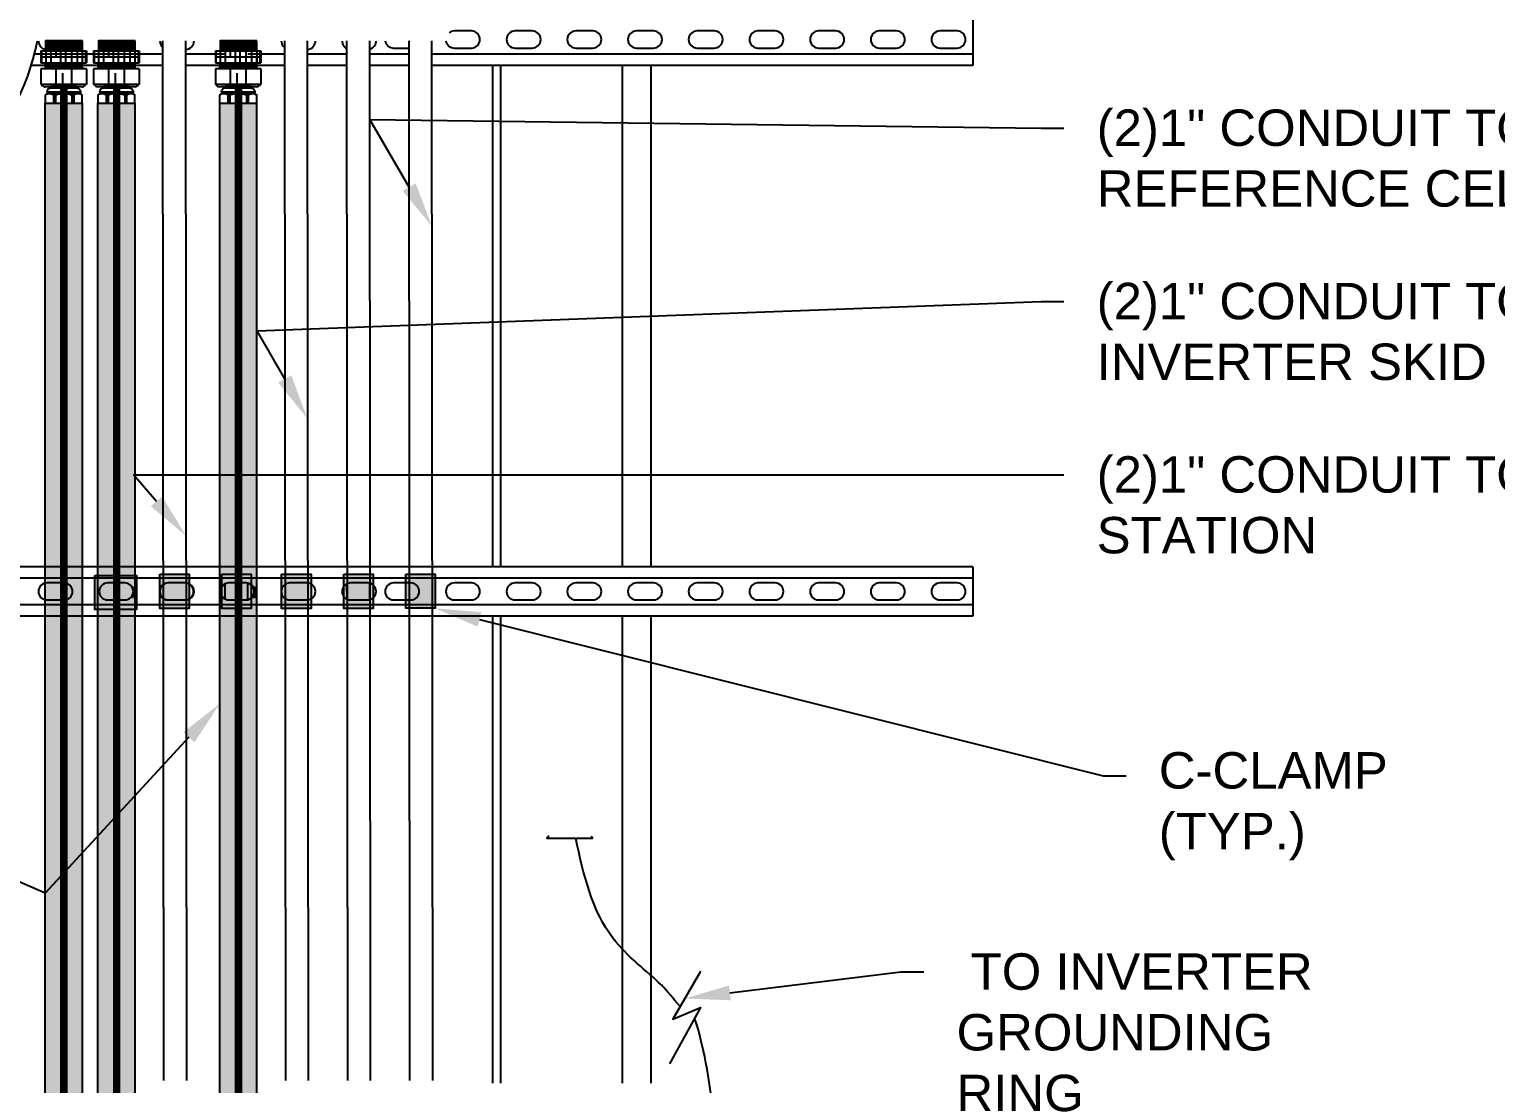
# Paper-space layout 'PV12-03 PCS AUX RACK DETAILS (2)' of a CAD drawing. Header units: feet. Extents: x 5.4 to 34.1, y 1.3 to 21.7.
# Drawn here: x 10.892 to 14.917, y 7.721 to 10.616 of the extents above; entities that cross this region are included whole.
import ezdxf
from ezdxf import colors
from ezdxf.entities.mleader import LeaderData, LeaderLine
from ezdxf.math import Vec2, Vec3

# ---------------------------------------------------------------- set-up
doc = ezdxf.new("R2010")
doc.units = ezdxf.units.FT
doc.header["$MEASUREMENT"] = 0
doc.set_wipeout_variables(frame=1)
doc.linetypes.add('HIDDEN', pattern=[0.375, 0.25, -0.125])
for name, color, linetype in [('9417_1-3$0$UNISTRUT', 94, 'Continuous'), ('Cable Gland', 4, 'Continuous'), ('DC Homerun', 8, 'Continuous'), ('DETL-HDLN', 9, 'HIDDEN'), ('DETL-LTLN', 5, 'Continuous'), ('E-COND-PVC', 4, 'Continuous'), ('E-DETL', 7, 'Continuous'), ('E-POSTS', 4, 'Continuous'), ('EQUIPMENT_CON', 150, 'Continuous'), ('G-ANNO-TEXT', 1, 'Continuous'), ('I&C - EQUIPMENT', 4, 'Continuous'), ('PV-COMM-FO', 122, 'FIBER_OPTIC_6 STRAND')]:
    doc.layers.add(name, color=color, linetype=linetype)
doc.styles.add('NEI-A', font='arial.ttf')
doc.linetypes.add('FIBER_OPTIC_6 STRAND', pattern='A,0.2,-0.05,0,-0.05,0.2,-0.15,["FO",Standard,S=0.1,R=0,X=-0.04,Y=-0.05],-0.25,0.2,-0.05,0,-0.05', length=1.2)

# ---------------------------------------------------------------- blocks, each defined once
blk = doc.blocks.new('Bell End')
at = {"layer": 'E-COND-PVC', "linetype": 'Continuous'}
for points in [[(-0.5492212916959502, 0.374831115301788), (-0.5388197282462528, 0.4268701684762561), (-0.507583801971272, 0.4737240578886883), (-0.4659463122464871, 0.4997748204024504), (-0.4242775865954229, 0.510176383851956), (0.4138760231459315, 0.510176383851956), (0.4659463122466931, 0.4997748204024504), (0.507583801971272, 0.4737240578886883), (0.5388197282463594, 0.4268701684762561), (0.5492212916958579, 0.374831115301788)], [(0.42427758659543, 0.510176383851956), (0.42427758659543, 0.5518138735767337), (-0.4242775865954229, 0.5518138735767337), (-0.4242775865954229, 0.510176383851956)], [(-0.6116931442463169, 0), (0.6116931442463169, 0), (0.6116931442463169, 0.2706905371003643), (0.5492212916958579, 0.3227608262011614), (-0.5492212916959502, 0.3227608262011614), (-0.6116931442463169, 0.2680979552195737), (-0.6116931442463169, 0)], [(-0.5804572179710377, 0.295429390710396), (-0.5440361279341985, 0.3123592627514711), (-0.4763478756960851, 0.3227608262011614), (-0.4268857864394917, 0.3175600444762097), (-0.3774236971825076, 0.2967412996139274), (-0.3410026071458603, 0.2706905371003643), (-0.2733143549075621, 0.2706905371003643), (-0.2004409389076969, 0.2967412996139274), (-0.1148587907524501, 0.3156564900163517), (-0.002592581880925593, 0.3227608262011614), (0.1327526866694981, 0.3123592627514711), (0.200440938907704, 0.2967412996139274), (0.2733143549075621, 0.2706905371003643), (0.3357862074578293, 0.2706905371003643), (0.3722385334209477, 0.2967412996139274), (0.4398955497329737, 0.3227608262011614), (0.507583801971272, 0.3227608262011614), (0.544036127934298, 0.3123592627514711), (0.6116931442463169, 0.2680979552195737)], [(-0.5492212916959502, 0.374831115301788), (0.5492212916958579, 0.374831115301788), (0.5492212916958579, 0.3227608262011614)], [(-0.5492212916959502, 0.374831115301788), (-0.5492212916959502, 0.3227608262011614)], [(-0.3410026071458603, 0.2706905371003643), (-0.3410026071458603, 0)], [(-0.2733143549075621, 0.2706905371003643), (-0.2733143549075621, 0)], [(0.2733143549075621, 0.2706905371003643), (0.2733143549075621, 0)], [(0.3357862074578293, 0.2706905371003643), (0.3357862074578293, 0)]]:
    blk.add_lwpolyline(points, dxfattribs=at)

psp = doc.layouts.new('PV12-03 PCS AUX RACK DETAILS (2)')

# ---------------------------------------------------------------- hatches: boundary and pattern name
h = psp.add_hatch(color=256)
h.dxf.hatch_style = 1
h.paths.add_polyline_path([(11.07179763759425, 9.11642179281084), (11.18614615587678, 9.11642179281084), (11.18614615587678, 9.02267179281084), (11.07179763759425, 9.02267179281084)])
at = {"layer": 'EQUIPMENT_CON'}
h = psp.add_hatch(color=1, dxfattribs=at)
h.dxf.hatch_style = 1
h.paths.add_polyline_path([(11.24958061611449, 9.119768826348096), (11.33062249104863, 9.119768826348096), (11.33062249104863, 9.026018826348135), (11.24958061611449, 9.026018826348135)])
h = psp.add_hatch(color=1, dxfattribs=at)
h.dxf.hatch_style = 1
h.paths.add_polyline_path([(11.4201414398286, 9.119768826348096), (11.50118331476274, 9.119768826348096), (11.50118331476274, 9.026018826348135), (11.4201414398286, 9.026018826348135)])
h = psp.add_hatch(color=1, dxfattribs=at)
h.dxf.hatch_style = 1
h.paths.add_polyline_path([(11.58405062748421, 9.119768826348096), (11.66509250241835, 9.119768826348096), (11.66509250241835, 9.026018826348135), (11.58405062748421, 9.026018826348135)])
h = psp.add_hatch(color=1, dxfattribs=at)
h.dxf.hatch_style = 1
h.paths.add_polyline_path([(11.75461145119832, 9.119768826348096), (11.83565332613246, 9.119768826348096), (11.83565332613246, 9.026018826348135), (11.75461145119832, 9.026018826348135)])

# ---------------------------------------------------------------- linework, layer by layer
psp.add_lwpolyline([(11.07179763759425, 9.11642179281084), (11.18614615587678, 9.11642179281084), (11.18614615587678, 9.02267179281084), (11.07179763759425, 9.02267179281084)], close=True)
at = {"layer": '9417_1-3$0$UNISTRUT'}
for centre in [(11.13919292097465, 9.070169299085919), (11.47366293234437, 9.070169299085919)]:
    psp.add_arc(centre, 0.0391017013931787, 336.2700489675562, 23.72995103244385, dxfattribs=at)
at = {"layer": 'Cable Gland'}
for p, q in [((10.92341303102698, 10.55736308131589), (11.04841303102698, 10.55736308131589)), ((10.92341303102698, 10.55736308131589), (10.92341303102698, 10.52402601420049)), ((10.92505119281567, 10.55736308131589), (10.92505119281567, 10.52402601420049)), ((10.93693218471894, 10.55736308131589), (10.93693218471894, 10.52402601420049)), ((10.9504513384109, 10.55736308131589), (10.9504513384109, 10.52402601420049)), ((11.0376394151748, 10.56229310980511), (10.95147557855281, 10.55710799673432)), ((10.96397049210255, 10.55736308131589), (10.96397049210255, 10.54069454775819)), ((10.97748515738753, 10.55736308131589), (10.97748515738753, 10.52402601420049)), ((10.99100879948647, 10.55736308131589), (10.99100879948647, 10.52402601420049)), ((11.0376394151748, 10.55966339527038), (10.99941385036153, 10.55736308131589)), ((11.00695572857198, 10.55736308131589), (11.00695572857198, 10.52402601420049)), ((11.02290265765779, 10.55736308131589), (11.02290265765779, 10.52402601420049)), ((11.03688014276854, 10.55736308131589), (11.03688014276854, 10.52402601420049)), ((11.04545502104934, 10.55736308131589), (11.04545502104934, 10.52402601420049)), ((11.04841303102698, 10.55736308131589), (11.04841303102698, 10.52402601420049)), ((11.0680632540161, 10.55746691856546), (11.1930632540161, 10.55746691856546)), ((11.0680632540161, 10.55746691856546), (11.0680632540161, 10.52412985145006)), ((11.06970141580478, 10.55746691856546), (11.06970141580478, 10.52412985145006)), ((11.08158240770805, 10.55746691856546), (11.08158240770805, 10.52412985145006)), ((11.09510156140001, 10.55746691856546), (11.09510156140001, 10.52412985145006)), ((11.18228963816392, 10.56239694705468), (11.09612580154192, 10.55721183398389)), ((11.10862071509167, 10.55746691856546), (11.10862071509167, 10.54079838500776)), ((11.12213538037665, 10.55746691856546), (11.12213538037665, 10.52412985145006)), ((11.13565902247559, 10.55746691856546), (11.13565902247559, 10.52412985145006)), ((11.18228963816392, 10.55976723251995), (11.14406407335064, 10.55746691856546)), ((11.15160595156109, 10.55746691856546), (11.15160595156109, 10.52412985145006)), ((11.1675528806469, 10.55746691856546), (11.1675528806469, 10.52412985145006)), ((11.18153036575765, 10.55746691856546), (11.18153036575765, 10.52412985145006)), ((11.19010524403845, 10.55746691856546), (11.19010524403845, 10.52412985145006)), ((11.1930632540161, 10.55746691856546), (11.1930632540161, 10.52412985145006)), ((11.40232300149157, 10.55746691856546), (11.52732300149157, 10.55746691856546)), ((11.40232300149157, 10.55746691856546), (11.40232300149157, 10.52412985145006)), ((11.40396116328025, 10.55746691856546), (11.40396116328025, 10.52412985145006)), ((11.41584215518353, 10.55746691856546), (11.41584215518353, 10.52412985145006)), ((11.42936130887549, 10.55746691856546), (11.42936130887549, 10.52412985145006)), ((11.51654938563939, 10.56239694705468), (11.43038554901739, 10.55721183398389)), ((11.44288046256714, 10.55746691856546), (11.44288046256714, 10.54079838500776)), ((11.45639512785212, 10.55746691856546), (11.45639512785212, 10.52412985145006)), ((11.46991876995106, 10.55746691856546), (11.46991876995106, 10.52412985145006)), ((11.51654938563939, 10.55976723251995), (11.47832382082611, 10.55746691856546)), ((11.48586569903657, 10.55746691856546), (11.48586569903657, 10.52412985145006)), ((11.50181262812237, 10.55746691856546), (11.50181262812237, 10.52412985145006)), ((11.51579011323312, 10.55746691856546), (11.51579011323312, 10.52412985145006)), ((11.52436499151392, 10.55746691856546), (11.52436499151392, 10.52412985145006)), ((11.52732300149157, 10.55746691856546), (11.52732300149157, 10.52412985145006)), ((10.92341303102698, 10.54069454775819), (11.04841303102698, 10.54069454775819)), ((10.92341303102698, 10.52402601420049), (11.04841303102698, 10.52402601420049)), ((10.96062193982596, 10.52411072920696), (10.93578663764027, 10.52261620604001)), ((10.93578663764027, 10.50750426610504), (10.93578663764027, 10.52402601420049)), ((11.03772086112338, 10.52349091044543), (10.93578663764027, 10.51735677697052)), ((10.99292487032188, 10.5234249200704), (10.93578663764027, 10.51998649150525)), ((11.03772086112338, 10.52086119591063), (10.93578663764027, 10.51472706243579)), ((11.03772086112338, 10.51823148137593), (10.93578663764027, 10.51209734790106)), ((11.03772086112338, 10.51560176684117), (10.93578663764027, 10.50946763336625)), ((11.03772086112338, 10.5129720523064), (10.94685969175124, 10.50750426610504)), ((11.03772086112338, 10.51034233777171), (10.99055908469386, 10.50750426610504)), ((11.03772086112338, 10.50750426610504), (11.03772086112338, 10.53752972946833)), ((11.0680632540161, 10.54079838500776), (11.1930632540161, 10.54079838500776)), ((11.0680632540161, 10.52412985145006), (11.1930632540161, 10.52412985145006)), ((11.10527216281508, 10.52421456645654), (11.08043686062938, 10.52272004328958)), ((11.08043686062938, 10.50760810335462), (11.08043686062938, 10.52412985145006)), ((11.1823710841125, 10.523594747695), (11.08043686062938, 10.51746061422009)), ((11.13757509331099, 10.52352875731997), (11.08043686062938, 10.52009032875482)), ((11.1823710841125, 10.5209650331602), (11.08043686062938, 10.51483089968536)), ((11.1823710841125, 10.51833531862551), (11.08043686062938, 10.51220118515063)), ((11.1823710841125, 10.51570560409074), (11.08043686062938, 10.50957147061582)), ((11.1823710841125, 10.51307588955597), (11.09150991474035, 10.50760810335462)), ((11.1823710841125, 10.51044617502128), (11.13520930768297, 10.50760810335462)), ((11.1823710841125, 10.50760810335462), (11.1823710841125, 10.5376335667179)), ((11.40232300149157, 10.54079838500776), (11.52732300149157, 10.54079838500776)), ((11.40232300149157, 10.52412985145006), (11.52732300149157, 10.52412985145006)), ((11.43953191029055, 10.52421456645654), (11.41469660810485, 10.52272004328958)), ((11.41469660810485, 10.50760810335462), (11.41469660810485, 10.52412985145006)), ((11.51663083158797, 10.523594747695), (11.41469660810485, 10.51746061422009)), ((11.47183484078646, 10.52352875731997), (11.41469660810485, 10.52009032875482)), ((11.51663083158797, 10.5209650331602), (11.41469660810485, 10.51483089968536)), ((11.51663083158797, 10.51833531862551), (11.41469660810485, 10.51220118515063)), ((11.51663083158797, 10.51570560409074), (11.41469660810485, 10.50957147061582)), ((11.51663083158797, 10.51307588955597), (11.42576966221582, 10.50760810335462)), ((11.51663083158797, 10.51044617502128), (11.46946905515844, 10.50760810335462)), ((11.51663083158797, 10.50760810335462), (11.51663083158797, 10.5376335667179)), ((10.92341303102698, 10.50750426610504), (10.92341303102698, 10.46421570293945)), ((11.04841303102698, 10.50750426610504), (10.92341303102698, 10.50750426610504)), ((10.96397049210255, 10.50750426610504), (10.96397049210255, 10.46421570293945)), ((11.00695572857198, 10.50750426610504), (11.00695572857198, 10.46421570293945)), ((11.04841303102698, 10.50750426610504), (11.04841303102698, 10.46421570293945)), ((11.0680632540161, 10.50760810335462), (11.0680632540161, 10.46431954018902)), ((11.1930632540161, 10.50760810335462), (11.0680632540161, 10.50760810335462)), ((11.10862071509167, 10.50760810335462), (11.10862071509167, 10.46431954018902)), ((11.15160595156109, 10.50760810335462), (11.15160595156109, 10.46431954018902)), ((11.1930632540161, 10.50760810335462), (11.1930632540161, 10.46431954018902)), ((11.40232300149157, 10.50760810335462), (11.40232300149157, 10.46431954018902)), ((11.52732300149157, 10.50760810335462), (11.40232300149157, 10.50760810335462)), ((11.44288046256714, 10.50760810335462), (11.44288046256714, 10.46431954018902)), ((11.48586569903657, 10.50760810335462), (11.48586569903657, 10.46431954018902)), ((11.52732300149157, 10.50760810335462), (11.52732300149157, 10.46431954018902)), ((11.04841303102698, 10.46421570293945), (10.92341303102698, 10.46421570293945)), ((11.0363854354099, 10.45794414503455), (10.93544062664451, 10.45794414503455)), ((11.1930632540161, 10.46431954018902), (11.0680632540161, 10.46431954018902)), ((11.18103565839902, 10.45804798228412), (11.08009084963363, 10.45804798228412)), ((11.52732300149157, 10.46431954018902), (11.40232300149157, 10.46431954018902)), ((11.51529540587449, 10.45804798228412), (11.4143505971091, 10.45804798228412))]:
    psp.add_line(p, q, dxfattribs=at)
for centre, radius, start, end in [((10.93651680759699, 10.47096861944253), 0.01306885989859066, 211.1123647187629, 265.2765177987072), ((11.03467710714332, 10.47150176990628), 0.01366482995244464, 277.1817046325311, 327.7781789240229), ((11.0811670305861, 10.4710724566921), 0.01306885989859066, 211.1123647187629, 265.2765177987072), ((11.17932733013243, 10.47160560715585), 0.01366482995244464, 277.1817046325311, 327.7781789240229), ((11.41542677806157, 10.4710724566921), 0.01306885989859066, 211.1123647187629, 265.2765177987072), ((11.5135870776079, 10.47160560715585), 0.01366482995244464, 277.1817046325311, 327.7781789240229)]:
    psp.add_arc(centre, radius, start, end, dxfattribs=at)
at = {"layer": 'DETL-HDLN', "color": 8, "linetype": 'Continuous', "ltscale": 0.5}
for points in [[(11.32081589327878, 10.56079859711123, 0.9898684511273951), (11.32033859597861, 10.6076687366027), (11.27346359597861, 10.6076687366027, 0.6977704156208149), (11.25828100651676, 10.56637611455096, 0.6977704156208149)], [(11.49137631410617, 10.56120494043124, 0.9103408937392753), (11.48700526264524, 10.6076687366027), (11.44013026264524, 10.6076687366027, 0.7757806443947989), (11.42884434837424, 10.56368994780873, 0.7757806443947989)], [(11.6552858543068, 10.56084937071564, 0.9661226467504551), (11.65367192931193, 10.6076687366027), (11.60679692931193, 10.6076687366027, 0.7211124835744515), (11.59275186903836, 10.56546816947172, 0.7211124835744515)], [(11.82584608248479, 10.56145001629662, 0.887913311369379), (11.82033859597861, 10.6076687366027), (11.77346359597861, 10.6076687366027, 0.7978696944221831), (11.7633149081617, 10.56310493683571, 0.7978696944221831)], [(10.91669299266609, 10.5843350738523, 0.4155117937434018), (10.94013026264524, 10.5607937366027)], [(10.94013026264524, 10.5607937366027), (10.98700526264524, 10.5607937366027, 0.4155117937434018), (11.0104425326244, 10.5843350738523, 0.4155117937434018)], [(10.94013026264524, 9.095881963757343, 0.9999999999999999), (10.94013026264524, 9.049006963757343)], [(10.94013026264524, 9.049006963757343), (10.98700526264524, 9.049006963757343, 0.9999999999999999), (10.98700526264524, 9.095881963757343), (10.94013026264524, 9.095881963757343, 0.9999999999999999)], [(11.32033859597861, 9.095881963757343), (11.27232691794221, 9.095881963757343, 0.9999999999999999), (11.27232691794221, 9.049006963757343), (11.32033859597861, 9.049006963757343)], [(11.27346359597861, 9.095881963757343, 0.9999999999999999), (11.27346359597861, 9.049006963757343)], [(11.31920191794221, 9.049006963757343, 0.9999999999999999), (11.31920191794221, 9.095881963757343)], [(11.32033859597861, 9.049006963757343, 0.9999999999999999), (11.32033859597861, 9.095881963757343)], [(11.48700526264524, 9.095881963757343), (11.43899358460889, 9.095881963757343, 0.9999999999999999), (11.43899358460889, 9.049006963757343), (11.48700526264524, 9.049006963757343)], [(11.44013026264524, 9.095881963757343, 0.9999999999999999), (11.44013026264524, 9.049006963757343)], [(11.48586858460889, 9.049006963757343, 0.9999999999999999), (11.48586858460889, 9.095881963757343)], [(11.48700526264524, 9.049006963757343, 0.9999999999999999), (11.48700526264524, 9.095881963757343)]]:
    psp.add_lwpolyline(points, format="xyb", dxfattribs=at)
for points in [[(12.27205722167069, 10.61157954975427), (12.22518222167069, 10.61157954975427, 0.9999999999999999), (12.22518222167069, 10.56470454975427), (12.27205722167069, 10.56470454975427, 0.9999999999999999)], [(12.43872388833738, 10.61157954975427), (12.39184888833738, 10.61157954975427, 0.9999999999999999), (12.39184888833738, 10.56470454975427), (12.43872388833738, 10.56470454975427, 0.9999999999999999)], [(12.60539055500406, 10.61157954975427), (12.55851555500406, 10.61157954975427, 0.9999999999999999), (12.55851555500406, 10.56470454975427), (12.60539055500406, 10.56470454975427, 0.9999999999999999)], [(12.77205722167075, 10.61157954975427), (12.72518222167075, 10.61157954975427, 0.9999999999999999), (12.72518222167075, 10.56470454975427), (12.77205722167075, 10.56470454975427, 0.9999999999999999)], [(12.93872388833744, 10.61157954975427), (12.89184888833744, 10.61157954975427, 0.9999999999999999), (12.89184888833744, 10.56470454975427), (12.93872388833744, 10.56470454975427, 0.9999999999999999)], [(13.10539055500412, 10.61157954975427), (13.05851555500412, 10.61157954975427, 0.9999999999999999), (13.05851555500412, 10.56470454975427), (13.10539055500412, 10.56470454975427, 0.9999999999999999)], [(13.27205722167081, 10.61157954975427), (13.22518222167081, 10.61157954975427, 0.9999999999999999), (13.22518222167081, 10.56470454975427), (13.27205722167081, 10.56470454975427, 0.9999999999999999)], [(13.43872388833749, 10.61157954975427), (13.39184888833749, 10.61157954975427, 0.9999999999999999), (13.39184888833749, 10.56470454975427), (13.43872388833749, 10.56470454975427, 0.9999999999999999)], [(11.15367192931193, 9.095881963757343), (11.10679692931193, 9.095881963757343, 0.9999999999999999), (11.10679692931193, 9.049006963757343), (11.15367192931193, 9.049006963757343, 0.9999999999999999)], [(11.65367192931193, 9.095881963757343), (11.60679692931193, 9.095881963757343, 0.9999999999999999), (11.60679692931193, 9.049006963757343), (11.65367192931193, 9.049006963757343, 0.9999999999999999)], [(11.82033859597861, 9.095881963757343), (11.77346359597861, 9.095881963757343, 0.9999999999999999), (11.77346359597861, 9.049006963757343), (11.82033859597861, 9.049006963757343, 0.9999999999999999)], [(11.93872388833732, 9.095881963757343), (11.89184888833732, 9.095881963757343, 0.9999999999999999), (11.89184888833732, 9.049006963757343), (11.93872388833732, 9.049006963757343, 0.9999999999999999)], [(12.10539055500401, 9.095881963757343), (12.05851555500401, 9.095881963757343, 0.9999999999999999), (12.05851555500401, 9.049006963757343), (12.10539055500401, 9.049006963757343, 0.9999999999999999)], [(12.27205722167069, 9.095881963757343), (12.22518222167069, 9.095881963757343, 0.9999999999999999), (12.22518222167069, 9.049006963757343), (12.27205722167069, 9.049006963757343, 0.9999999999999999)], [(12.43872388833738, 9.095881963757343), (12.39184888833738, 9.095881963757343, 0.9999999999999999), (12.39184888833738, 9.049006963757343), (12.43872388833738, 9.049006963757343, 0.9999999999999999)], [(12.60539055500406, 9.095881963757343), (12.55851555500406, 9.095881963757343, 0.9999999999999999), (12.55851555500406, 9.049006963757343), (12.60539055500406, 9.049006963757343, 0.9999999999999999)], [(12.77205722167075, 9.095881963757343), (12.72518222167075, 9.095881963757343, 0.9999999999999999), (12.72518222167075, 9.049006963757343), (12.77205722167075, 9.049006963757343, 0.9999999999999999)], [(12.93872388833744, 9.095881963757343), (12.89184888833744, 9.095881963757343, 0.9999999999999999), (12.89184888833744, 9.049006963757343), (12.93872388833744, 9.049006963757343, 0.9999999999999999)], [(13.10539055500412, 9.095881963757343), (13.05851555500412, 9.095881963757343, 0.9999999999999999), (13.05851555500412, 9.049006963757343), (13.10539055500412, 9.049006963757343, 0.9999999999999999)], [(13.27205722167081, 9.095881963757343), (13.22518222167081, 9.095881963757343, 0.9999999999999999), (13.22518222167081, 9.049006963757343), (13.27205722167081, 9.049006963757343, 0.9999999999999999)], [(13.43872388833749, 9.095881963757343), (13.39184888833749, 9.095881963757343, 0.9999999999999999), (13.39184888833749, 9.049006963757343), (13.43872388833749, 9.049006963757343, 0.9999999999999999)]]:
    psp.add_lwpolyline(points, format="xyb", close=True, dxfattribs=at)
at = {"layer": 'DETL-LTLN'}
for p, q in [((13.48207959666708, 10.65193956993619), (13.48207959666708, 10.51652290326945)), ((11.25832774134199, 10.51652290326945), (10.89684465950084, 10.51652290326945)), ((11.25829844607192, 10.54777290326945), (10.90562621088154, 10.54777290326945)), ((11.42885926978603, 10.54777290326945), (11.32082880816807, 10.54777290326945)), ((11.4288885650561, 10.51652290326945), (11.3208597923364, 10.51652290326945)), ((11.59276845744164, 10.54777290326945), (11.49138963188219, 10.54777290326945)), ((11.5927977527117, 10.51652290326945), (11.49142061605051, 10.51652290326945)), ((11.76332928115575, 10.54777290326945), (11.65529881953779, 10.54777290326945)), ((11.76335857642582, 10.51652290326945), (11.65532980370612, 10.51652290326945)), ((11.93403822885476, 10.54777290326945), (11.8258596432519, 10.54777290326945)), ((11.93406588166779, 10.51652290326945), (11.82589062742023, 10.51652290326945)), ((13.48207959666708, 10.54777290326945), (11.99656917856772, 10.54777290326945)), ((13.48207959666708, 10.51652290326945), (11.99659851386502, 10.51652290326945)), ((13.48207959666708, 9.1401527970906), (7.281200595773569, 9.1401527970906)), ((13.48207959666708, 9.1089027970906), (7.281200595773569, 9.1089027970906)), ((13.48207959666708, 9.035986130423861), (7.281200595773576, 9.035986130423858)), ((13.48207959666708, 9.004736130423858), (7.281200595773576, 9.004736130423861))]:
    psp.add_line(p, q, dxfattribs=at)
at = {"layer": 'E-DETL', "linetype": 'Continuous'}
for points in [[(10.98229282898239, 10.49583760796194), (10.98229282898239, 10.45378828121061)], [(11.1269430519715, 10.49594144521151), (11.1269430519715, 10.45389211846019)], [(11.46120279944697, 10.49594144521151), (11.46120279944697, 10.45389211846019)]]:
    psp.add_lwpolyline(points, dxfattribs=at)
at = {"layer": 'EQUIPMENT_CON', "color": 1}
for points in [[(11.24958061611449, 9.119768826348096), (11.33049425483443, 9.119768826348096), (11.33049425483443, 9.026018826348135), (11.24958061611449, 9.026018826348135)], [(11.4201414398286, 9.119768826348096), (11.50105507854855, 9.119768826348096), (11.50105507854855, 9.026018826348135), (11.4201414398286, 9.026018826348135)], [(11.58405062748421, 9.119768826348096), (11.66496426620415, 9.119768826348096), (11.66496426620415, 9.026018826348135), (11.58405062748421, 9.026018826348135)], [(11.75461145119832, 9.119768826348096), (11.83552508991826, 9.119768826348096), (11.83552508991826, 9.026018826348135), (11.75461145119832, 9.026018826348135)]]:
    psp.add_lwpolyline(points, close=True, dxfattribs=at)
for points in [[(11.42927176246027, 9.05111836283944), (11.42923179533397, 9.093752299790175)], [(11.49182723501065, 9.049777066649611), (11.4917822741908, 9.095123632211653)], [(11.76374177382999, 9.05111836283944), (11.76370180670369, 9.093752299790175)], [(11.82629724638036, 9.049777066649611), (11.82625228556051, 9.095123632211653)]]:
    psp.add_lwpolyline(points, dxfattribs=at)

# ---------------------------------------------------------------- block references
at = {"xscale": 0.08333333333333333, "yscale": 0.08333333333333333, "zscale": 0.08333333333333333}
for p in [(10.9859130310271, 10.41311411419329), (11.13056325401621, 10.41321795144286), (11.46482300149168, 10.41321795144286)]:
    psp.add_blockref('Bell End', p, dxfattribs=at)

# ---------------------------------------------------------------- leaders
at = {"layer": 'G-ANNO-TEXT'}
ml = psp.add_multileader_mtext('Standard', dxfattribs=at)
ml.set_content('\\A1; TO INVERTER  GROUNDING RING', color=256, style='NEI-A')
ml.set_leader_properties()
ml.build(insert=Vec2(0, 0))
ml.multileader.update_dxf_attribs({"dogleg_length": 0.0625, "arrow_head_size": 0.125})
ctx = ml.context
ctx.base_point, ctx.char_height, ctx.arrow_head_size, ctx.landing_gap_size, ctx.plane_origin = Vec3(13.34719210718212, 8.027887911338752), 0.1, 0.125, 0.09, Vec3(-19.8467970728674, -35.65647188293397)
notes = []
notes.append((ctx, [(1, (1, 1, 0), (13.28469210718212, 8.027887911338752), (1, 0), 0.0625, [(1, [(12.69116816768894, 7.954780116376981)], 0, [])])]))
ctx.mtext.insert, ctx.mtext.width, ctx.mtext.defined_height, ctx.mtext.flow_direction = Vec3(13.43719210718212, 8.078740571638885), 1.238536178399579, 0.2358183852452293, 5
ctx.mtext.has_bg_fill, ctx.mtext.bg_color, ctx.mtext.bg_scale_factor, ctx.mtext.bg_transparency, ctx.mtext.use_window_bg_color = 1, -1027028792, 1.5, 0, 1
for ctx, leaders in notes:
    for number, flags, end, landing, length, lines in leaders:
        leader = LeaderData()
        leader.index, (leader.has_last_leader_line, leader.has_dogleg_vector, leader.attachment_direction) = number, flags
        leader.last_leader_point, leader.dogleg_vector, leader.dogleg_length = Vec3(end), Vec3(landing), length
        for number, points, colour, breaks in lines:
            line = LeaderLine()
            line.index, line.vertices, line.color, line.breaks = number, Vec3.list(points), colors.encode_raw_color(colour), breaks
            leader.lines.append(line)
        ctx.leaders.append(leader)

# ---------------------------------------------------------------- next in the draw order: linework, layer by layer
psp.add_lwpolyline([(12.73415320334915, 8.02912827557601), (12.65818591969804, 7.897733067637692), (12.73415320334915, 7.929851905864337), (12.64942042671504, 7.775097520989594)])
at = {"layer": 'E-POSTS'}
psp.add_open_spline([(12.76728155791925, 7.651837438560951), (12.75742406826374, 7.749822008085528), (12.73681076523148, 7.851143895103955), (12.71755529745361, 7.900025807203858)], degree=3, dxfattribs=at)

# ---------------------------------------------------------------- next in the draw order: leaders
at = {"layer": 'G-ANNO-TEXT'}
ml = psp.add_multileader_mtext('Standard', dxfattribs=at)
ml.set_content('\\A1;C-CLAMP (TYP.)', color=256, style='NEI-A')
ml.set_leader_properties()
ml.build(insert=Vec2(0, 0))
ml.multileader.update_dxf_attribs({"dogleg_length": 0.0625, "arrow_head_size": 0.125})
ctx = ml.context
ctx.base_point, ctx.char_height, ctx.arrow_head_size, ctx.landing_gap_size, ctx.plane_origin = Vec3(13.90256614859645, 8.566448602661694), 0.1, 0.125, 0.09, Vec3(-19.89164473469736, -34.56107950400437)
notes = []
notes.append((ctx, [(1, (1, 1, 0), (13.84006614859645, 8.566448602661694), (1, 0), 0.0625, [(1, [(12.00608574596117, 9.026018826348135)], 0, [])])]))
ctx.mtext.insert, ctx.mtext.width, ctx.mtext.defined_height, ctx.mtext.flow_direction = Vec3(13.99256614859645, 8.631148466236045), 0.482048097676856, 0.2404070654157052, 5
ctx.mtext.has_bg_fill, ctx.mtext.bg_color, ctx.mtext.bg_scale_factor, ctx.mtext.bg_transparency, ctx.mtext.use_window_bg_color = 1, -1027028792, 1.5, 0, 1
for ctx, leaders in notes:
    for number, flags, end, landing, length, lines in leaders:
        leader = LeaderData()
        leader.index, (leader.has_last_leader_line, leader.has_dogleg_vector, leader.attachment_direction) = number, flags
        leader.last_leader_point, leader.dogleg_vector, leader.dogleg_length = Vec3(end), Vec3(landing), length
        for number, points, colour, breaks in lines:
            line = LeaderLine()
            line.index, line.vertices, line.color, line.breaks = number, Vec3.list(points), colors.encode_raw_color(colour), breaks
            leader.lines.append(line)
        ctx.leaders.append(leader)

# ---------------------------------------------------------------- next in the draw order: wipeouts: each hides what was drawn before it
psp.add_wipeout([(10.585433704297884, 12.307963393874275), (12.04388843662423, 12.307963393874275), (12.04388843662423, 10.584335073852287), (10.585433704297884, 10.584335073852287)]).dxf.layer = 'I&C - EQUIPMENT'

# ---------------------------------------------------------------- next in the draw order: hatches: boundary and pattern name
at = {"layer": 'EQUIPMENT_CON'}
h = psp.add_hatch(color=1, dxfattribs=at)
h.dxf.hatch_style = 1
h.paths.add_polyline_path([(11.92517210724122, 9.11993793611055), (12.00621398217536, 9.11993793611055), (12.00621398217536, 9.026187936110588), (11.92517210724122, 9.026187936110588)])

# ---------------------------------------------------------------- next in the draw order: linework, layer by layer
at = {"layer": 'Cable Gland'}
for p, q in [((11.01794808289019, 10.58423123660271), (10.93637111011568, 10.57932214893439)), ((11.0376394151748, 10.58278649465521), (10.93637111011568, 10.5766924343997)), ((11.0376394151748, 10.58070111154841), (10.93637111011568, 10.57460705129283)), ((11.0376394151748, 10.57807139701364), (10.93637111011568, 10.57197733675814)), ((11.0376394151748, 10.57544168247891), (10.93637111011568, 10.56934762222337)), ((11.0376394151748, 10.57281196794418), (10.93637111011568, 10.5667179076886)), ((11.0376394151748, 10.57018225340941), (10.93637111011568, 10.56408819315391)), ((11.0376394151748, 10.56755253887465), (10.93637111011568, 10.56145847861911)), ((11.0376394151748, 10.56492282433988), (10.93637111011568, 10.55882876408434)), ((11.0376394151748, 10.55736308131589), (11.0376394151748, 10.58423123660271)), ((11.1625983058793, 10.58433507385228), (11.08102133310479, 10.57942598618397)), ((11.18228963816392, 10.58289033190478), (11.08102133310479, 10.57679627164928)), ((11.18228963816392, 10.58080494879798), (11.08102133310479, 10.5747108885424)), ((11.18228963816392, 10.57817523426321), (11.08102133310479, 10.57208117400771)), ((11.18228963816392, 10.57554551972848), (11.08102133310479, 10.56945145947294)), ((11.18228963816392, 10.57291580519375), (11.08102133310479, 10.56682174493817)), ((11.18228963816392, 10.57028609065899), (11.08102133310479, 10.56419203040348)), ((11.18228963816392, 10.56765637612422), (11.08102133310479, 10.56156231586868)), ((11.18228963816392, 10.56502666158945), (11.08102133310479, 10.55893260133391)), ((11.18228963816392, 10.55746691856546), (11.18228963816392, 10.58433507385228)), ((11.49685805335477, 10.58433507385228), (11.41528108058026, 10.57942598618397)), ((11.51654938563939, 10.58289033190478), (11.41528108058026, 10.57679627164928)), ((11.51654938563939, 10.58080494879798), (11.41528108058026, 10.5747108885424)), ((11.51654938563939, 10.57817523426321), (11.41528108058026, 10.57208117400771)), ((11.51654938563939, 10.57554551972848), (11.41528108058026, 10.56945145947294)), ((11.51654938563939, 10.57291580519375), (11.41528108058026, 10.56682174493817)), ((11.51654938563939, 10.57028609065899), (11.41528108058026, 10.56419203040348)), ((11.51654938563939, 10.56765637612422), (11.41528108058026, 10.56156231586868)), ((11.51654938563939, 10.56502666158945), (11.41528108058026, 10.55893260133391)), ((11.51654938563939, 10.55746691856546), (11.51654938563939, 10.58433507385228))]:
    psp.add_line(p, q, dxfattribs=at)
for points in [[(11.0376394151748, 10.58423123660271), (10.93637111011568, 10.58423123660271), (10.93637111011568, 10.55736308131589)], [(11.18228963816392, 10.58433507385228), (11.08102133310479, 10.58433507385228), (11.08102133310479, 10.55746691856546)], [(11.51654938563939, 10.58433507385228), (11.41528108058026, 10.58433507385228), (11.41528108058026, 10.55746691856546)]]:
    psp.add_lwpolyline(points, dxfattribs=at)
at = {"layer": 'DETL-HDLN', "color": 8, "linetype": 'Continuous', "ltscale": 0.5}
for points in [[(12.03538930712996, 10.5843350738523, 0.3671952109514847), (12.05851555500401, 10.56470454975427), (12.10539055500401, 10.56470454975427, 0.9999999999999999), (12.10539055500401, 10.61157954975427), (12.05851555500401, 10.61157954975427, 0.1701044882301039), (12.04388843662426, 10.60645499092042, 0.1701044882301039)], [(11.86872264046328, 10.5843350738523, 0.3671952109514949), (11.89184888833732, 10.56470454975427), (11.93402324620981, 10.56470454975427)]]:
    psp.add_lwpolyline(points, format="xyb", dxfattribs=at)
at = {"layer": 'DETL-LTLN'}
psp.add_line((13.48207959666708, 9.1401527970906), (13.48207959666708, 9.004736130423858), dxfattribs=at)
at = {"layer": 'E-DETL'}
for p, q in [((12.16453832677659, 7.721756263923763), (12.16453832677659, 9.004736130423858)), ((12.18587950722832, 7.721756263923763), (12.18587950722832, 9.004736130423858)), ((12.51965264966138, 9.004736130423858), (12.51965264966138, 7.721756263923763)), ((12.59790364465105, 9.004736130423858), (12.59790364465105, 7.721756263923763))]:
    psp.add_line(p, q, dxfattribs=at)
at = {"layer": 'E-POSTS', "flags": 128}
psp.add_lwpolyline([(12.31894427457986, 8.399835045058392, 0.3276596734081965), (12.31231847228884, 8.394893834720357), (12.43737472075401, 8.394893834720357, 0.3605336323063678), (12.43309407061965, 8.398837344810772)], format="xyb", dxfattribs=at)
at = {"layer": 'E-POSTS'}
psp.add_open_spline([(12.6785200054362, 7.932903489632392), (12.63600083310101, 7.982795808271974), (12.59605076620264, 8.023429621780139), (12.45014763416668, 8.130195088971792), (12.41367922574729, 8.295005731051688), (12.39164779608572, 8.394571745194778)], degree=3, knots=[0.3587202422403699, 0.3587202422403699, 0.3587202422403699, 0.3587202422403699, 0.3863250117285824, 0.5790551132943542, 0.8731692591652311, 0.8731692591652311, 0.8731692591652311, 0.8731692591652311], dxfattribs=at)
at = {"layer": 'EQUIPMENT_CON', "color": 1}
psp.add_lwpolyline([(9.729654975424019, 10.42908398377047, 0.7229000304683668), (10.91373881786707, 10.5843350738523)], format="xyb", dxfattribs=at)
for points in [[(11.26094074366922, 7.729167724769529), (11.25841423458473, 10.5843350738523)], [(11.3236234365615, 7.729167724769529), (11.32094320670404, 10.5843350738523)], [(11.76597157875305, 7.729167724769529), (11.76344506966856, 10.5843350738523)], [(11.82865427164533, 7.729167724769529), (11.82597404178787, 10.5843350738523)]]:
    psp.add_lwpolyline(points, dxfattribs=at)
psp.add_lwpolyline([(11.92517210724122, 9.11993793611055), (12.00608574596117, 9.11993793611055), (12.00608574596117, 9.026187936110588), (11.92517210724122, 9.026187936110588)], close=True, dxfattribs=at)

# ---------------------------------------------------------------- next in the draw order: leaders
at = {"layer": 'G-ANNO-TEXT'}
ml = psp.add_multileader_mtext('Standard', dxfattribs=at)
ml.set_content('\\A1;(2)1" CONDUIT TO INVERTER SKID', color=256, style='NEI-A')
ml.set_leader_properties()
ml.build(insert=Vec2(0, 0))
ml.multileader.update_dxf_attribs({"dogleg_length": 0.0625, "arrow_head_size": 0.125})
ctx = ml.context
ctx.base_point, ctx.char_height, ctx.arrow_head_size, ctx.landing_gap_size, ctx.plane_origin = Vec3(13.73200547518264, 9.869056284538964), 0.1, 0.125, 0.09, Vec3(-21.78595298666007, -35.33884846237608)
notes = []
notes.append((ctx, [(1, (1, 1, 0), (13.66950547518264, 9.869056284538964), (1, 0), 0.0625, [(0, [(11.65495398670332, 9.547520358661686), (11.51724642267257, 9.788185800027172)], 0, [])])]))
ctx.mtext.insert, ctx.mtext.width, ctx.mtext.defined_height, ctx.mtext.flow_direction = Vec3(13.82200547518264, 9.9199089448391), 1.338905100020179, 0.2507422827570265, 5
ctx.mtext.has_bg_fill, ctx.mtext.bg_color, ctx.mtext.bg_scale_factor, ctx.mtext.bg_transparency, ctx.mtext.use_window_bg_color = 1, -1027028792, 1.5, 0, 1
for ctx, leaders in notes:
    for number, flags, end, landing, length, lines in leaders:
        leader = LeaderData()
        leader.index, (leader.has_last_leader_line, leader.has_dogleg_vector, leader.attachment_direction) = number, flags
        leader.last_leader_point, leader.dogleg_vector, leader.dogleg_length = Vec3(end), Vec3(landing), length
        for number, points, colour, breaks in lines:
            line = LeaderLine()
            line.index, line.vertices, line.color, line.breaks = number, Vec3.list(points), colors.encode_raw_color(colour), breaks
            leader.lines.append(line)
        ctx.leaders.append(leader)

# ---------------------------------------------------------------- next in the draw order: hatches: boundary and pattern name
at = {"transparency": 33554513}
h = psp.add_hatch(color=256, dxfattribs=at)
h.dxf.hatch_style = 1
h.paths.add_polyline_path([(11.18103565839879, 10.41306422479524), (11.08009084963363, 10.41306422479524), (11.08009084963363, 9.742425594612328), (11.18103565839879, 9.742425594612328)])
edge = h.paths.add_edge_path()
edge.add_line((11.18103565839879, 9.742425594612328), (11.08009084963363, 9.742425594612328))
edge.add_line((11.08009084963363, 9.742425594612328), (11.08009084963363, 6.074962546445011))
edge.add_arc((11.55732954872251, 6.076267331426178), 0.4772404827462699, 180.1566479970392, 273.7990200490821)
edge.add_line((11.58894999246303, 5.600075536127741), (11.58894995910557, 5.682158869461067))
edge.add_arc((11.58281396844591, 6.083991778866296), 0.4018797549795763, 181.2874011137564, 270.87483886524836, ccw=False)
edge.add_line((11.18103565839878, 6.074962546444973), (11.18103565839879, 9.742425594612332))

# ---------------------------------------------------------------- next in the draw order: linework, layer by layer
at = {"layer": 'DC Homerun'}
psp.add_lwpolyline([(11.18103565839879, 10.41323847239808), (11.18103565839878, 6.074962546444973, 0.4121061334779914), (11.58894995910557, 5.682158869461071), (11.58894999246303, 5.600075536127741, -0.4329581644550554), (11.08009084963363, 6.074962546445001), (11.08009084963363, 10.41306422479524), (11.18103565839879, 10.41306422479524)], format="xyb", dxfattribs=at)
at = {"layer": 'E-DETL'}
for p, q in [((12.16453832677659, 9.1401527970906), (12.16453832677659, 10.51652290326945)), ((12.18587950722832, 9.1401527970906), (12.18587950722832, 10.51652290326945)), ((12.51965264966138, 10.51652290326945), (12.51965264966138, 9.1401527970906)), ((12.59790364465105, 10.51652290326945), (12.59790364465105, 9.1401527970906))]:
    psp.add_line(p, q, dxfattribs=at)
at = {"layer": 'EQUIPMENT_CON', "color": 1}
for points in [[(11.59541075503894, 7.729167724769529), (11.59288424595445, 10.5843350738523)], [(11.65809344793122, 7.729167724769529), (11.65541321807376, 10.5843350738523)], [(11.93653223479595, 7.72933683453198), (11.93400587535501, 10.5843350738523)], [(11.99921492768824, 7.72933683453198), (11.9965348565791, 10.5843350738523)]]:
    psp.add_lwpolyline(points, dxfattribs=at)

# ---------------------------------------------------------------- next in the draw order: leaders
at = {"layer": 'G-ANNO-TEXT'}
ml = psp.add_multileader_mtext('Standard', dxfattribs=at)
ml.set_content('\\A1;(2)1" CONDUIT TO REFERENCE CELL', color=256, style='NEI-A')
ml.set_leader_properties()
ml.build(insert=Vec2(0, 0))
ml.multileader.update_dxf_attribs({"dogleg_length": 0.0625, "arrow_head_size": 0.125})
ctx = ml.context
ctx.base_point, ctx.char_height, ctx.arrow_head_size, ctx.landing_gap_size, ctx.plane_origin = Vec3(13.73200547518264, 10.34508606839196), 0.1, 0.125, 0.09, Vec3(-21.78595298666007, -34.86281867852308)
notes = []
notes.append((ctx, [(1, (1, 1, 0), (13.66950547518264, 10.34508606839196), (1, 0), 0.0625, [(0, [(11.99721534182867, 10.07469226868147), (11.82655457418437, 10.36883886045139)], 0, [])])]))
ctx.mtext.insert, ctx.mtext.width, ctx.mtext.defined_height, ctx.mtext.flow_direction = Vec3(13.82200547518264, 10.3959387286921), 1.338905100020179, 0.2507422827570265, 5
ctx.mtext.has_bg_fill, ctx.mtext.bg_color, ctx.mtext.bg_scale_factor, ctx.mtext.bg_transparency, ctx.mtext.use_window_bg_color = 1, -1027028792, 1.5, 0, 1
for ctx, leaders in notes:
    for number, flags, end, landing, length, lines in leaders:
        leader = LeaderData()
        leader.index, (leader.has_last_leader_line, leader.has_dogleg_vector, leader.attachment_direction) = number, flags
        leader.last_leader_point, leader.dogleg_vector, leader.dogleg_length = Vec3(end), Vec3(landing), length
        for number, points, colour, breaks in lines:
            line = LeaderLine()
            line.index, line.vertices, line.color, line.breaks = number, Vec3.list(points), colors.encode_raw_color(colour), breaks
            leader.lines.append(line)
        ctx.leaders.append(leader)

# ---------------------------------------------------------------- next in the draw order: linework, layer by layer
at = {"layer": 'PV-COMM-FO'}
psp.add_lwpolyline([(13.75905891150882, 5.641117948856622, 0.020833, 0.020833, 0), (11.588949975784, 5.641117948856622, 0.02083333333333333, 0.02083333333333333, -0.4136406844081682), (11.13124233621277, 6.097928121337028, 0.02083333333333333, 0.02083333333333333, 0), (11.1312423362128, 10.45804798228409, 0.02083333333333333, 0.02083333333333333, 0)], format="xyseb", dxfattribs=at)
at = {"layer": 'PV-COMM-FO', "const_width": 0.02083333333333333}
psp.add_lwpolyline([(11.92320972325947, 5.641117948856622, -0.4136406844081682), (11.46550208368824, 6.097928121337028), (11.46550208368827, 10.45804798228409)], format="xyb", dxfattribs=at)

# ---------------------------------------------------------------- next in the draw order: leaders
at = {"layer": 'G-ANNO-TEXT'}
ml = psp.add_multileader_mtext('Standard', dxfattribs=at)
ml.set_content('\\A1;\\pxi-3,l5,t5;(2)^I1-1/4" INNERDUCT FOR FIBER TO NEXT AND FROM PREVIOUS INVERTER', color=256, style='NEI-A')
ml.set_leader_properties()
ml.build(insert=Vec2(0, 0))
ml.multileader.update_dxf_attribs({"dogleg_length": 0.0625, "arrow_head_size": 0.125})
ctx = ml.context
ctx.base_point, ctx.char_height, ctx.arrow_head_size, ctx.landing_gap_size, ctx.plane_origin = Vec3(8.094349581997173, 8.375507895673543), 0.1, 0.125, 0.09, Vec3(-22.71358826893928, -35.87107447225566)
ctx.text_align_type = 2
notes = []
notes.append((ctx, [(0, (1, 1, 0), (10.6332343023246, 8.375507895673543), (-1, 0), 0.0625, [(0, [(11.4143505971091, 8.763999455352362), (10.93544062664451, 8.243909548370546)], 0, [])])]))
ctx.mtext.insert, ctx.mtext.width, ctx.mtext.defined_height, ctx.mtext.alignment, ctx.mtext.flow_direction = Vec3(10.4807343023246, 8.42636055597368), 2.53529380567284, 0.2404070654157052, 3, 5
ctx.mtext.has_bg_fill, ctx.mtext.bg_color, ctx.mtext.bg_scale_factor, ctx.mtext.bg_transparency, ctx.mtext.use_window_bg_color = 1, -1027028792, 1.5, 0, 1
for ctx, leaders in notes:
    for number, flags, end, landing, length, lines in leaders:
        leader = LeaderData()
        leader.index, (leader.has_last_leader_line, leader.has_dogleg_vector, leader.attachment_direction) = number, flags
        leader.last_leader_point, leader.dogleg_vector, leader.dogleg_length = Vec3(end), Vec3(landing), length
        for number, points, colour, breaks in lines:
            line = LeaderLine()
            line.index, line.vertices, line.color, line.breaks = number, Vec3.list(points), colors.encode_raw_color(colour), breaks
            leader.lines.append(line)
        ctx.leaders.append(leader)

# ---------------------------------------------------------------- next in the draw order: hatches: boundary and pattern name
at = {"transparency": 33554513}
h = psp.add_hatch(color=256, dxfattribs=at)
h.dxf.hatch_style = 1
h.paths.add_polyline_path([(11.51529540587426, 10.41306422479524), (11.4143505971091, 10.41306422479524), (11.4143505971091, 9.742425594612328), (11.51529540587426, 9.742425594612328)])
edge = h.paths.add_edge_path()
edge.add_line((11.51529540587426, 9.742425594612328), (11.4143505971091, 9.742425594612328))
edge.add_line((11.4143505971091, 9.742425594612328), (11.4143505971091, 6.074962546445011))
edge.add_arc((11.89158929619798, 6.076267331426178), 0.4772404827462699, 180.1566479970392, 273.7990200490821)
edge.add_line((11.9232097399385, 5.600075536127741), (11.92320970658104, 5.682158869461067))
edge.add_arc((11.91707371592138, 6.083991778866296), 0.4018797549795763, 181.2874011137564, 270.87483886524836, ccw=False)
edge.add_line((11.51529540587426, 6.074962546444973), (11.51529540587426, 9.742425594612332))

# ---------------------------------------------------------------- next in the draw order: linework, layer by layer
at = {"layer": 'DC Homerun'}
psp.add_lwpolyline([(11.51529540587426, 10.41323847239808), (11.51529540587426, 6.074962546444973, 0.4121061334779914), (11.92320970658104, 5.682158869461071), (11.9232097399385, 5.600075536127741, -0.4329581644550554), (11.4143505971091, 6.074962546445001), (11.4143505971091, 10.41306422479524), (11.51529540587426, 10.41306422479524)], format="xyb", dxfattribs=at)

# ---------------------------------------------------------------- next in the draw order: leaders
at = {"layer": 'G-ANNO-TEXT'}
ml = psp.add_multileader_mtext('Standard', dxfattribs=at)
ml.set_content('\\A1;(2)1" CONDUIT TO MET STATION ', color=256, style='NEI-A')
ml.set_leader_properties()
ml.build(insert=Vec2(0, 0))
ml.multileader.update_dxf_attribs({"dogleg_length": 0.0625, "arrow_head_size": 0.125})
ctx = ml.context
ctx.base_point, ctx.char_height, ctx.arrow_head_size, ctx.landing_gap_size, ctx.plane_origin = Vec3(13.73200547518264, 9.392935390880659), 0.1, 0.125, 0.09, Vec3(-21.78595298666007, -35.8149693560344)
notes = []
notes.append((ctx, [(1, (1, 1, 0), (13.66950547518264, 9.392935390880659), (1, 0), 0.0625, [(0, [(11.32207959458546, 9.224749744366331), (11.17787403300765, 9.392935390880659)], 0, [])])]))
ctx.mtext.insert, ctx.mtext.width, ctx.mtext.defined_height, ctx.mtext.flow_direction = Vec3(13.82200547518264, 9.443788051180796), 1.589831129314896, 0.2507422827570265, 5
ctx.mtext.has_bg_fill, ctx.mtext.bg_color, ctx.mtext.bg_scale_factor, ctx.mtext.bg_transparency, ctx.mtext.use_window_bg_color = 1, -1027028792, 1.5, 0, 1
for ctx, leaders in notes:
    for number, flags, end, landing, length, lines in leaders:
        leader = LeaderData()
        leader.index, (leader.has_last_leader_line, leader.has_dogleg_vector, leader.attachment_direction) = number, flags
        leader.last_leader_point, leader.dogleg_vector, leader.dogleg_length = Vec3(end), Vec3(landing), length
        for number, points, colour, breaks in lines:
            line = LeaderLine()
            line.index, line.vertices, line.color, line.breaks = number, Vec3.list(points), colors.encode_raw_color(colour), breaks
            leader.lines.append(line)
        ctx.leaders.append(leader)

# ---------------------------------------------------------------- next in the draw order: hatches: boundary and pattern name
at = {"transparency": 33554513}
h = psp.add_hatch(color=256, dxfattribs=at)
h.dxf.hatch_style = 1
h.paths.add_polyline_path([(11.03638543540968, 10.41296038754566), (10.93544062664451, 10.41296038754566), (10.93544062664451, 9.742321757362756), (11.03638543540967, 9.742321757362756)])
edge = h.paths.add_edge_path()
edge.add_line((11.03638543540967, 9.742321757362756), (10.93544062664451, 9.742321757362756))
edge.add_line((10.93544062664451, 9.742321757362756), (10.93544062664451, 6.074858709195441))
edge.add_arc((11.41267932573339, 6.076163494176602), 0.4772404827462699, 180.1566479970392, 273.7990200490821)
edge.add_line((11.44429976947391, 5.599971698878169), (11.44429973611646, 5.682055032211495))
edge.add_arc((11.4381637454568, 6.08388794161672), 0.4018797549795763, 181.2874011137564, 270.87483886524836, ccw=False)
edge.add_line((11.03638543540967, 6.074858709195397), (11.03638543540968, 9.742321757362756))

# ---------------------------------------------------------------- next in the draw order: linework, layer by layer
at = {"layer": 'DC Homerun'}
psp.add_lwpolyline([(11.03638543540968, 10.41313463514851), (11.03638543540967, 6.074858709195397, 0.4121061334779914), (11.44429973611646, 5.682055032211495), (11.44429976947391, 5.599971698878169, -0.4329581644550554), (10.93544062664451, 6.074858709195429), (10.93544062664451, 10.41296038754566), (11.03638543540968, 10.41296038754566)], format="xyb", dxfattribs=at)
at = {"layer": 'PV-COMM-FO', "const_width": 0.02083333333333333}
psp.add_lwpolyline([(13.28014894104424, 5.64101411160705), (11.44429975279488, 5.64101411160705, -0.4136406844081682), (10.98659211322366, 6.097824284087452), (10.98659211322369, 10.45794414503451)], format="xyb", dxfattribs=at)

doc.saveas('drawing.dxf')
